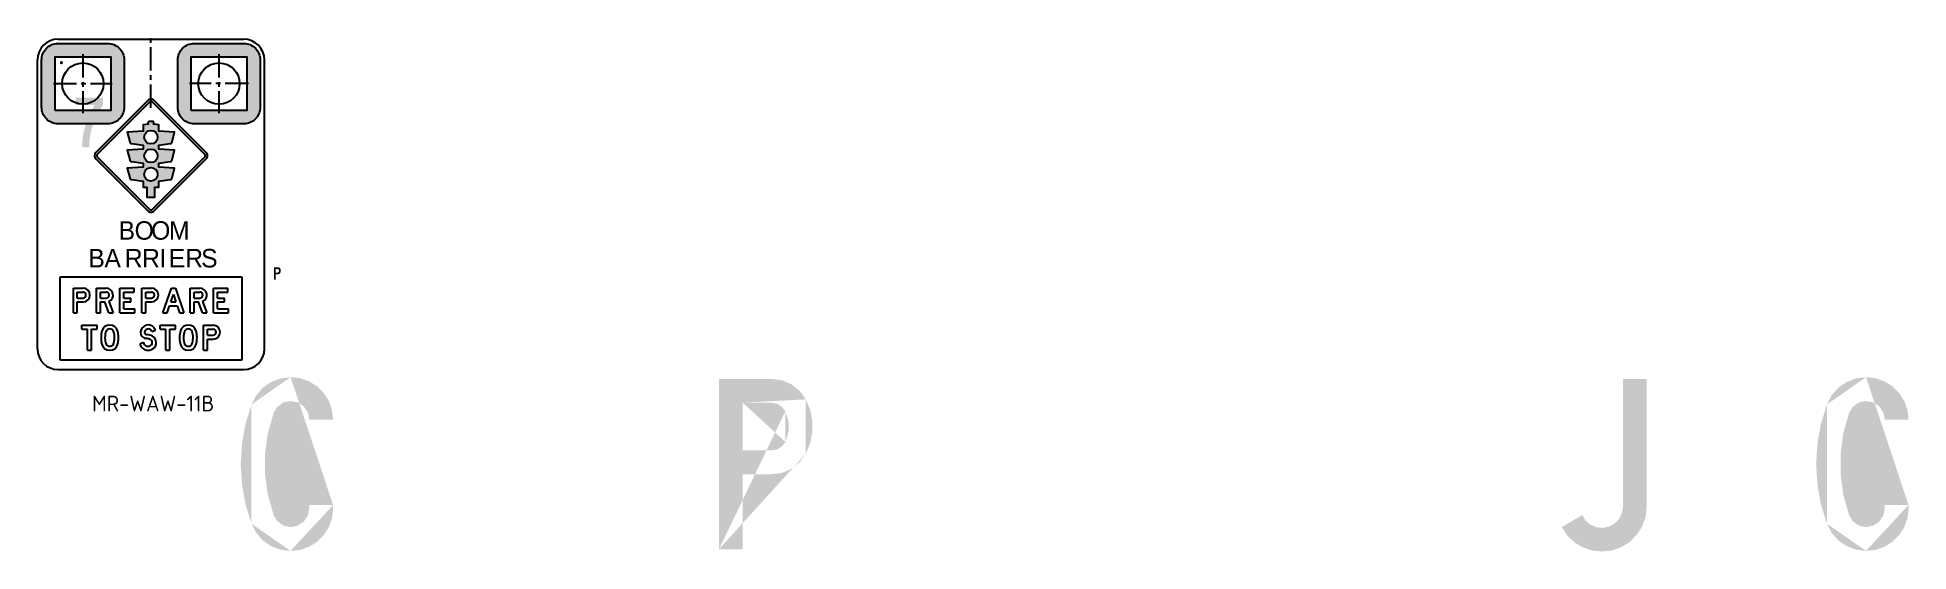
# Model space of a CAD drawing. Extents: x 159 to 1038, y -1303 to 254.
# Drawn here: x 159 to 763, y 88 to 254 of the extents above.
import ezdxf

# ---------------------------------------------------------------- set-up
doc = ezdxf.new("R2010")
doc.units = 0
doc.header["$LTSCALE"] = 6
doc.header["$MEASUREMENT"] = 0
doc.linetypes.add('CENTER', pattern=[2, 1.25, -0.25, 0.25, -0.25])
doc.linetypes.add('CENTERX2', pattern=[101.6, 63.5, -12.7, 12.7, -12.7])
for name, color, linetype in [('CENT25', 1, 'CENTER'), ('GREEN', 84, 'CONTINUOUS'), ('L18', 4, 'CONTINUOUS'), ('L25', 1, 'CONTINUOUS'), ('L35', 3, 'CONTINUOUS'), ('TBLK25', 1, 'CONTINUOUS')]:
    doc.layers.add(name, color=color, linetype=linetype)
doc.styles.add('DSERIES', font='Dseries.shx')
doc.styles.add('ISO', font='iso3098b.shx')

msp = doc.modelspace()

# ---------------------------------------------------------------- hatches: boundary and pattern name
at = {"layer": 'GREEN'}
h = msp.add_hatch(color=256, dxfattribs=at)
h.paths.add_polyline_path([(254.47, 101.95), (254.44, 101.95)], flags=16)
edge = h.paths.add_edge_path()
edge.add_line((246.76, 103.05), (254.47, 103.05))
edge.add_line((254.47, 103.05), (254.47, 101.95))
edge.add_line((254.13, 98.88), (254.47, 101.95))
edge.add_line((254.13, 98.88), (253.13, 95.97))
edge.add_line((253.13, 95.97), (251.48, 93.36))
edge.add_line((251.48, 93.36), (249.31, 91.17))
edge.add_line((249.31, 91.17), (246.71, 89.52))
edge.add_line((246.71, 89.52), (243.8, 88.52))
edge.add_line((243.8, 88.52), (240.73, 88.18))
edge.add_line((240.73, 88.18), (237.48, 88.59))
edge.add_line((237.48, 88.59), (234.41, 89.75))
edge.add_line((234.41, 89.75), (231.73, 91.61))
edge.add_line((231.73, 91.61), (229.59, 94.08))
edge.add_line((229.59, 94.08), (228.1, 97))
edge.add_line((228.1, 97), (226.17, 103.26))
edge.add_line((226.17, 103.26), (225.01, 109.71))
edge.add_line((225.01, 109.71), (224.62, 116.25))
edge.add_line((224.62, 116.25), (225.01, 122.77))
edge.add_line((225.01, 122.77), (226.17, 129.22))
edge.add_line((226.17, 129.22), (228.1, 135.48))
edge.add_line((228.1, 135.48), (229.59, 138.39))
edge.add_line((229.59, 138.39), (231.73, 140.87))
edge.add_line((231.73, 140.87), (234.41, 142.72))
edge.add_line((234.41, 142.72), (237.48, 143.91))
edge.add_line((237.48, 143.91), (240.73, 144.3))
edge.add_line((240.73, 144.3), (243.8, 143.96))
edge.add_line((243.8, 143.96), (246.71, 142.96))
edge.add_line((246.71, 142.96), (249.31, 141.31))
edge.add_line((249.31, 141.31), (251.48, 139.14))
edge.add_line((251.48, 139.14), (253.13, 136.51))
edge.add_line((253.13, 136.51), (254.13, 133.6))
edge.add_line((254.13, 133.6), (254.47, 130.53))
edge.add_line((254.47, 130.53), (246.76, 130.53))
edge.add_line((246.76, 130.53), (246.32, 132.85))
edge.add_line((246.32, 132.85), (245.01, 134.84))
edge.add_line((245.01, 134.84), (243.05, 136.15))
edge.add_line((243.05, 136.15), (240.73, 136.59))
edge.add_line((240.73, 136.59), (238.41, 136.13))
edge.add_line((238.41, 136.13), (236.48, 134.76))
edge.add_line((236.48, 134.76), (235.24, 132.75))
edge.add_line((235.24, 132.75), (233.41, 126.28))
edge.add_line((233.41, 126.28), (232.48, 119.6))
edge.add_line((232.48, 119.6), (232.48, 112.88))
edge.add_line((232.48, 112.88), (233.41, 106.23))
edge.add_line((233.41, 106.23), (235.24, 99.76))
edge.add_line((235.24, 99.76), (236.48, 97.72))
edge.add_line((236.48, 97.72), (238.41, 96.38))
edge.add_line((238.41, 96.38), (240.73, 95.89))
edge.add_line((240.73, 95.89), (243.05, 96.35))
edge.add_line((243.05, 96.35), (245.01, 97.67))
edge.add_line((245.01, 97.67), (246.32, 99.63))
edge.add_line((246.32, 99.63), (246.76, 101.95))
edge.add_line((246.76, 101.95), (246.76, 103.05))
edge = h.paths.add_edge_path(flags=16)
edge.add_line((254.47, 103.05), (254.44, 103.05))
edge.add_line((240.73, 144.3), (240.7, 144.3))
edge.add_line((228.1, 135.48), (228.07, 135.48))
edge.add_line((228.1, 97), (228.07, 97))
edge.add_line((240.73, 88.18), (240.7, 88.18))
h = msp.add_hatch(color=256, dxfattribs=at)
h.paths.add_polyline_path([(396.13, 136.05), (396.1, 136.05)], flags=16)
edge = h.paths.add_edge_path(flags=17)
edge.add_line((386.77, 120.63), (386.77, 136.05))
edge.add_line((386.77, 136.05), (396.13, 136.05))
edge.add_line((397.88, 135.69), (396.13, 136.05))
edge.add_line((397.88, 135.69), (399.43, 134.73))
edge.add_line((399.43, 134.73), (400.51, 133.29))
edge.add_line((400.51, 133.29), (401.52, 130.04))
edge.add_line((401.52, 130.04), (401.52, 126.64))
edge.add_line((401.52, 126.64), (400.51, 123.39))
edge.add_line((400.51, 123.39), (399.43, 121.95))
edge.add_line((399.43, 121.95), (397.88, 120.99))
edge.add_line((397.88, 120.99), (396.13, 120.63))
edge.add_line((396.13, 120.63), (386.77, 120.63))
h.paths.add_polyline_path([(396.1, 143.73), (396.13, 143.73)], flags=16)
edge = h.paths.add_edge_path()
edge.add_line((386.77, 88.75), (379.09, 88.75))
edge.add_line((379.09, 88.75), (379.09, 143.73))
edge.add_line((379.09, 143.73), (396.13, 143.73))
edge.add_line((399.43, 143.29), (396.13, 143.73))
edge.add_line((399.43, 143.29), (402.52, 141.95))
edge.add_line((402.52, 141.95), (405.15, 139.86))
edge.add_line((405.15, 139.86), (407.11, 137.13))
edge.add_line((407.11, 137.13), (408.5, 133.75))
edge.add_line((408.5, 133.75), (409.22, 130.17))
edge.add_line((409.22, 130.17), (409.22, 126.51))
edge.add_line((409.22, 126.51), (408.5, 122.93))
edge.add_line((408.5, 122.93), (407.11, 119.55))
edge.add_line((407.11, 119.55), (405.15, 116.82))
edge.add_line((405.15, 116.82), (402.52, 114.73))
edge.add_line((402.52, 114.73), (399.43, 113.39))
edge.add_line((399.43, 113.39), (396.13, 112.95))
edge.add_line((396.13, 112.95), (386.77, 112.95))
edge.add_line((386.77, 112.95), (386.77, 88.75))
edge = h.paths.add_edge_path()
edge.add_line((386.77, 136.05), (386.75, 136.05))
edge.add_line((400.51, 123.39), (400.49, 123.39))
edge.add_line((400.51, 133.29), (400.49, 133.29))
edge.add_line((379.09, 88.75), (379.07, 88.75))
edge.add_line((407.11, 119.55), (407.08, 119.55))
edge.add_line((407.11, 137.13), (407.08, 137.13))
h = msp.add_hatch(color=256, dxfattribs=at)
h.paths.add_polyline_path([(396.13, 136.05), (396.1, 136.05)], flags=16)
edge = h.paths.add_edge_path(flags=17)
edge.add_line((386.77, 120.63), (386.77, 136.05))
edge.add_line((386.77, 136.05), (396.13, 136.05))
edge.add_line((397.88, 135.69), (396.13, 136.05))
edge.add_line((397.88, 135.69), (399.43, 134.73))
edge.add_line((399.43, 134.73), (400.51, 133.29))
edge.add_line((400.51, 133.29), (401.52, 130.04))
edge.add_line((401.52, 130.04), (401.52, 126.64))
edge.add_line((401.52, 126.64), (400.51, 123.39))
edge.add_line((400.51, 123.39), (399.43, 121.95))
edge.add_line((399.43, 121.95), (397.88, 120.99))
edge.add_line((397.88, 120.99), (396.13, 120.63))
edge.add_line((396.13, 120.63), (386.77, 120.63))
h.paths.add_polyline_path([(396.1, 143.73), (396.13, 143.73)], flags=16)
edge = h.paths.add_edge_path()
edge.add_line((386.77, 88.75), (379.09, 88.75))
edge.add_line((379.09, 88.75), (379.09, 143.73))
edge.add_line((379.09, 143.73), (396.13, 143.73))
edge.add_line((399.43, 143.29), (396.13, 143.73))
edge.add_line((399.43, 143.29), (402.52, 141.95))
edge.add_line((402.52, 141.95), (405.15, 139.86))
edge.add_line((405.15, 139.86), (407.11, 137.13))
edge.add_line((407.11, 137.13), (408.5, 133.75))
edge.add_line((408.5, 133.75), (409.22, 130.17))
edge.add_line((409.22, 130.17), (409.22, 126.51))
edge.add_line((409.22, 126.51), (408.5, 122.93))
edge.add_line((408.5, 122.93), (407.11, 119.55))
edge.add_line((407.11, 119.55), (405.15, 116.82))
edge.add_line((405.15, 116.82), (402.52, 114.73))
edge.add_line((402.52, 114.73), (399.43, 113.39))
edge.add_line((399.43, 113.39), (396.13, 112.95))
edge.add_line((396.13, 112.95), (386.77, 112.95))
edge.add_line((386.77, 112.95), (386.77, 88.75))
edge = h.paths.add_edge_path()
edge.add_line((386.77, 136.05), (386.75, 136.05))
edge.add_line((400.51, 123.39), (400.49, 123.39))
edge.add_line((400.51, 133.29), (400.49, 133.29))
edge.add_line((379.09, 88.75), (379.07, 88.75))
edge.add_line((407.11, 119.55), (407.08, 119.55))
edge.add_line((407.11, 137.13), (407.08, 137.13))
h = msp.add_hatch(color=256, dxfattribs=at)
h.paths.add_polyline_path([(671, 102.49), (670.98, 102.49)], flags=16)
edge = h.paths.add_edge_path()
edge.add_line((671, 143.73), (671, 102.49))
edge.add_line((670.67, 100.45), (671, 102.49))
edge.add_line((670.67, 100.45), (669.77, 98.57))
edge.add_line((669.77, 98.57), (668.32, 97.07))
edge.add_line((668.32, 97.07), (666.52, 96.04))
edge.add_line((666.52, 96.04), (664.48, 95.63))
edge.add_line((664.48, 95.63), (662.42, 95.84))
edge.add_line((662.42, 95.84), (660.51, 96.64))
edge.add_line((660.51, 96.64), (658.91, 97.98))
edge.add_line((658.91, 97.98), (657.81, 99.76))
edge.add_line((657.81, 99.76), (651.21, 95.89))
edge.add_line((651.21, 95.89), (652.99, 93.21))
edge.add_line((652.99, 93.21), (655.3, 90.97))
edge.add_line((655.3, 90.97), (658.06, 89.29))
edge.add_line((658.06, 89.29), (661.13, 88.29))
edge.add_line((661.13, 88.29), (664.35, 87.98))
edge.add_line((664.35, 87.98), (667.55, 88.36))
edge.add_line((667.55, 88.36), (670.56, 89.47))
edge.add_line((670.56, 89.47), (673.3, 91.2))
edge.add_line((673.3, 91.2), (675.56, 93.49))
edge.add_line((675.56, 93.49), (677.27, 96.25))
edge.add_line((677.27, 96.25), (678.32, 99.29))
edge.add_line((678.32, 99.29), (678.68, 102.49))
edge.add_line((678.68, 102.49), (678.68, 143.73))
edge.add_line((678.68, 143.73), (671, 143.73))
edge = h.paths.add_edge_path(flags=16)
edge.add_line((678.68, 102.49), (678.66, 102.49))
edge.add_line((678.68, 102.49), (678.66, 102.49))
edge = h.paths.add_edge_path(flags=16)
edge.add_line((657.81, 99.76), (657.78, 99.76))
h = msp.add_hatch(color=256, dxfattribs=at)
h.paths.add_polyline_path([(763.23, 101.95), (763.2, 101.95)], flags=16)
edge = h.paths.add_edge_path()
edge.add_line((755.55, 103.05), (763.23, 103.05))
edge.add_line((763.23, 103.05), (763.23, 101.95))
edge.add_line((762.89, 98.88), (763.23, 101.95))
edge.add_line((762.89, 98.88), (761.89, 95.97))
edge.add_line((761.89, 95.97), (760.26, 93.36))
edge.add_line((760.26, 93.36), (758.07, 91.17))
edge.add_line((758.07, 91.17), (755.47, 89.52))
edge.add_line((755.47, 89.52), (752.56, 88.52))
edge.add_line((752.56, 88.52), (749.49, 88.18))
edge.add_line((749.49, 88.18), (746.24, 88.59))
edge.add_line((746.24, 88.59), (743.2, 89.75))
edge.add_line((743.2, 89.75), (740.49, 91.61))
edge.add_line((740.49, 91.61), (738.35, 94.08))
edge.add_line((738.35, 94.08), (736.86, 97))
edge.add_line((736.86, 97), (734.93, 103.26))
edge.add_line((734.93, 103.26), (733.77, 109.71))
edge.add_line((733.77, 109.71), (733.38, 116.25))
edge.add_line((733.38, 116.25), (733.77, 122.77))
edge.add_line((733.77, 122.77), (734.93, 129.22))
edge.add_line((734.93, 129.22), (736.86, 135.48))
edge.add_line((736.86, 135.48), (738.35, 138.39))
edge.add_line((738.35, 138.39), (740.49, 140.87))
edge.add_line((740.49, 140.87), (743.2, 142.72))
edge.add_line((743.2, 142.72), (746.24, 143.91))
edge.add_line((746.24, 143.91), (749.49, 144.3))
edge.add_line((749.49, 144.3), (752.56, 143.96))
edge.add_line((752.56, 143.96), (755.47, 142.96))
edge.add_line((755.47, 142.96), (758.07, 141.31))
edge.add_line((758.07, 141.31), (760.26, 139.14))
edge.add_line((760.26, 139.14), (761.89, 136.51))
edge.add_line((761.89, 136.51), (762.89, 133.6))
edge.add_line((762.89, 133.6), (763.23, 130.53))
edge.add_line((763.23, 130.53), (755.55, 130.53))
edge.add_line((755.55, 130.53), (755.08, 132.85))
edge.add_line((755.08, 132.85), (753.77, 134.84))
edge.add_line((753.77, 134.84), (751.81, 136.15))
edge.add_line((751.81, 136.15), (749.49, 136.59))
edge.add_line((749.49, 136.59), (747.17, 136.13))
edge.add_line((747.17, 136.13), (745.24, 134.76))
edge.add_line((745.24, 134.76), (744, 132.75))
edge.add_line((744, 132.75), (742.17, 126.28))
edge.add_line((742.17, 126.28), (741.27, 119.6))
edge.add_line((741.27, 119.6), (741.27, 112.88))
edge.add_line((741.27, 112.88), (742.17, 106.23))
edge.add_line((742.17, 106.23), (744, 99.76))
edge.add_line((744, 99.76), (745.24, 97.72))
edge.add_line((745.24, 97.72), (747.17, 96.38))
edge.add_line((747.17, 96.38), (749.49, 95.89))
edge.add_line((749.49, 95.89), (751.81, 96.35))
edge.add_line((751.81, 96.35), (753.77, 97.67))
edge.add_line((753.77, 97.67), (755.08, 99.63))
edge.add_line((755.08, 99.63), (755.55, 101.95))
edge.add_line((755.55, 101.95), (755.55, 103.05))
edge = h.paths.add_edge_path(flags=16)
edge.add_line((763.23, 103.05), (763.2, 103.05))
edge.add_line((749.49, 144.3), (749.46, 144.3))
edge.add_line((736.86, 135.48), (736.83, 135.48))
edge.add_line((736.86, 97), (736.83, 97))
edge.add_line((749.49, 88.18), (749.46, 88.18))
at = {"layer": 'L25', "linetype": 'Continuous'}
h = msp.add_hatch(color=256, dxfattribs=at)
edge = h.paths.add_edge_path()
edge.add_line((165.65, 252.09), (181.64, 252.09))
edge.add_arc((181.64, 246.76), 5.33, 0, 90, ccw=False)
edge.add_line((186.97, 246.76), (186.97, 231.45))
edge.add_arc((181.64, 231.45), 5.33, -90, 0, ccw=False)
edge.add_line((181.64, 226.12), (165.65, 226.12))
edge.add_arc((165.65, 231.45), 5.33, 180, 270, ccw=False)
edge.add_line((160.32, 231.45), (160.32, 246.76))
edge.add_arc((165.65, 246.76), 5.33, 90, 180, ccw=False)
h.paths.add_polyline_path([(164.65, 230.45), (164.65, 247.76), (182.64, 247.76), (182.64, 230.45)], flags=16)
h = msp.add_hatch(color=256, dxfattribs=at)
edge = h.paths.add_edge_path()
edge.add_line((204.28, 231.45), (204.28, 246.76))
edge.add_arc((209.61, 246.76), 5.33, 90, 180, ccw=False)
edge.add_line((209.61, 252.09), (225.6, 252.09))
edge.add_arc((225.6, 246.76), 5.33, 0, 90, ccw=False)
edge.add_line((230.93, 246.76), (230.93, 231.45))
edge.add_arc((225.6, 231.45), 5.33, -90, 0, ccw=False)
edge.add_line((225.6, 226.12), (209.61, 226.12))
edge.add_arc((209.61, 231.45), 5.33, 180, 270, ccw=False)
h.paths.add_polyline_path([(208.61, 230.45), (208.61, 247.76), (226.6, 247.76), (226.6, 230.45)], flags=16)
at = {"layer": 'L25'}
h = msp.add_hatch(color=256, dxfattribs=at)
h.paths.add_polyline_path([(212.44, 216.83), (212.99, 217.32), (196.66, 233.65, 0.198912), (195.62, 234.07), (195.62, 233.34, -0.198912), (196.14, 233.13)])
h.paths.add_polyline_path([(195.11, 233.13, -0.198912), (195.62, 233.34), (195.62, 234.07, 0.198912), (194.59, 233.65), (177.8, 216.86, 0.196233), (177.38, 215.82), (178.1, 215.82, -0.202368), (178.32, 216.34)])
h.paths.add_polyline_path([(212.44, 216.83), (212.93, 216.34, -0.414214), (212.93, 215.31), (205.71, 208.09), (206.52, 207.86), (213.45, 214.79, 0.414214), (213.45, 216.86), (212.99, 217.32)])
h = msp.add_hatch(color=1, dxfattribs=at)
edge = h.paths.add_edge_path()
edge.add_arc((201.74, 220.47), 0.758, 277.43141, 345.96376)
edge.add_line((202.48, 220.29), (203.26, 223.43))
edge.add_line((203.26, 223.43), (198.17, 223.79))
edge.add_line((198.17, 223.79), (198.17, 225.79))
edge.add_line((198.17, 225.79), (196.45, 225.98))
edge.add_arc((196.11, 226.37), 0.515, 311.66331, 450)
edge.add_line((196.11, 226.88), (195.62, 226.88))
edge.add_line((195.62, 226.88), (195.14, 226.88))
edge.add_arc((195.14, 226.37), 0.515, 90, 228.33669)
edge.add_line((194.8, 225.98), (193.08, 225.79))
edge.add_line((193.08, 225.79), (193.08, 223.79))
edge.add_line((193.08, 223.79), (187.99, 223.43))
edge.add_line((187.99, 223.43), (188.77, 220.29))
edge.add_arc((189.51, 220.47), 0.758, 194.03624, 262.56859)
edge.add_line((189.41, 219.72), (193.08, 219.24))
edge.add_line((193.08, 219.24), (193.08, 217.97))
edge.add_line((193.08, 217.97), (187.99, 217.61))
edge.add_line((187.99, 217.61), (188.77, 214.47))
edge.add_arc((189.51, 214.66), 0.758, 194.03624, 262.56859)
edge.add_line((189.41, 213.9), (193.08, 213.43))
edge.add_line((193.08, 213.43), (193.08, 212.15))
edge.add_line((193.08, 212.15), (187.99, 211.79))
edge.add_line((187.99, 211.79), (188.77, 208.65))
edge.add_arc((189.51, 208.84), 0.758, 194.03624, 262.56859)
edge.add_line((189.41, 208.09), (193.08, 207.61))
edge.add_line((193.08, 207.61), (193.08, 205.61))
edge.add_line((193.08, 205.61), (194.35, 205.61))
edge.add_line((194.35, 205.61), (194.35, 202.43))
edge.add_line((194.35, 202.43), (195.62, 202.43))
edge.add_line((195.62, 202.43), (196.9, 202.43))
edge.add_line((196.9, 202.43), (196.9, 205.61))
edge.add_line((196.9, 205.61), (198.17, 205.61))
edge.add_line((198.17, 205.61), (198.17, 207.61))
edge.add_line((198.17, 207.61), (201.84, 208.09))
edge.add_arc((201.74, 208.84), 0.758, 277.43141, 345.96376)
edge.add_line((202.48, 208.65), (203.26, 211.79))
edge.add_line((203.26, 211.79), (198.17, 212.15))
edge.add_line((198.17, 212.15), (198.17, 213.43))
edge.add_line((198.17, 213.43), (201.84, 213.9))
edge.add_arc((201.74, 214.66), 0.758, 277.43141, 345.96376)
edge.add_line((202.48, 214.47), (203.26, 217.61))
edge.add_line((203.26, 217.61), (198.17, 217.97))
edge.add_line((198.17, 217.97), (198.17, 219.24))
edge.add_line((198.17, 219.24), (201.84, 219.72))
edge = h.paths.add_edge_path(flags=16)
edge.add_arc((195.62, 221.79), 2.18, 0, 360)
edge = h.paths.add_edge_path(flags=16)
edge.add_arc((195.62, 215.79), 2.18, 0, 360)
edge = h.paths.add_edge_path(flags=16)
edge.add_arc((195.62, 209.79), 2.18, 0, 360)
msp.add_hatch(color=256, dxfattribs=at).paths.add_polyline_path([(194.59, 198, 0.430316), (196.66, 198), (206.52, 207.86), (205.71, 208.09), (196.14, 198.52, -0.450731), (195.11, 198.52), (178.32, 215.31, -0.202293), (178.1, 215.82), (177.38, 215.82, 0.196196), (177.8, 214.79)])
at = {"layer": 'TBLK25', "linetype": 'CENTERX2'}
h = msp.add_hatch(color=256, dxfattribs=at)
h.paths.add_polyline_path([(175.68, 218.57), (175.67, 218.57)], flags=16)
edge = h.paths.add_edge_path()
edge.add_line((175.69, 219.04), (175.68, 218.57))
edge.add_line((173.44, 218.57), (175.68, 218.57))
edge.add_line((173.44, 218.57), (173.45, 219.07))
edge.add_line((173.45, 219.07), (173.47, 219.56))
edge.add_line((173.47, 219.56), (173.49, 220.06))
edge.add_line((173.49, 220.06), (173.52, 220.55))
edge.add_line((173.52, 220.55), (173.57, 221.05))
edge.add_line((173.57, 221.05), (173.63, 221.53))
edge.add_line((173.63, 221.53), (173.69, 222.03))
edge.add_line((173.69, 222.03), (173.77, 222.52))
edge.add_line((173.77, 222.52), (173.85, 223))
edge.add_line((173.85, 223), (173.94, 223.49))
edge.add_line((173.94, 223.49), (174.05, 223.97))
edge.add_line((174.05, 223.97), (174.16, 224.46))
edge.add_line((174.16, 224.46), (174.28, 224.94))
edge.add_line((174.28, 224.94), (174.41, 225.42))
edge.add_line((174.41, 225.42), (174.55, 225.89))
edge.add_line((174.55, 225.89), (174.7, 226.37))
edge.add_line((174.7, 226.37), (174.85, 226.84))
edge.add_line((174.85, 226.84), (175.02, 227.3))
edge.add_line((175.02, 227.3), (175.2, 227.76))
edge.add_line((175.2, 227.76), (175.39, 228.22))
edge.add_line((175.39, 228.22), (175.57, 228.68))
edge.add_line((175.57, 228.68), (175.78, 229.13))
edge.add_line((175.78, 229.13), (175.99, 229.58))
edge.add_line((175.99, 229.58), (176.21, 230.03))
edge.add_line((176.21, 230.03), (176.44, 230.46))
edge.add_line((176.44, 230.46), (176.67, 230.9))
edge.add_line((176.67, 230.9), (176.92, 231.33))
edge.add_line((176.92, 231.33), (177.18, 231.75))
edge.add_line((177.18, 231.75), (177.44, 232.17))
edge.add_line((177.44, 232.17), (171.36, 232.17))
edge.add_line((171.36, 232.17), (171.36, 234.57))
edge.add_line((171.36, 234.57), (180.16, 234.57))
edge.add_line((180.16, 234.57), (180.16, 232.17))
edge.add_line((180.16, 232.17), (179.88, 231.79))
edge.add_line((179.88, 231.79), (179.62, 231.4))
edge.add_line((179.62, 231.4), (179.36, 231.01))
edge.add_line((179.36, 231.01), (179.11, 230.61))
edge.add_line((179.11, 230.61), (178.87, 230.21))
edge.add_line((178.87, 230.21), (178.64, 229.8))
edge.add_line((178.64, 229.8), (178.41, 229.39))
edge.add_line((178.41, 229.39), (178.2, 228.97))
edge.add_line((178.2, 228.97), (177.99, 228.55))
edge.add_line((177.99, 228.55), (177.79, 228.13))
edge.add_line((177.79, 228.13), (177.6, 227.7))
edge.add_line((177.6, 227.7), (177.42, 227.27))
edge.add_line((177.42, 227.27), (177.24, 226.83))
edge.add_line((177.24, 226.83), (177.08, 226.39))
edge.add_line((177.08, 226.39), (176.92, 225.95))
edge.add_line((176.92, 225.95), (176.78, 225.5))
edge.add_line((176.78, 225.5), (176.64, 225.05))
edge.add_line((176.64, 225.05), (176.51, 224.6))
edge.add_line((176.51, 224.6), (176.39, 224.15))
edge.add_line((176.39, 224.15), (176.28, 223.69))
edge.add_line((176.28, 223.69), (176.18, 223.23))
edge.add_line((176.18, 223.23), (176.09, 222.77))
edge.add_line((176.09, 222.77), (176, 222.31))
edge.add_line((176, 222.31), (175.93, 221.85))
edge.add_line((175.93, 221.85), (175.87, 221.38))
edge.add_line((175.87, 221.38), (175.81, 220.92))
edge.add_line((175.81, 220.92), (175.76, 220.45))
edge.add_line((175.76, 220.45), (175.73, 219.98))
edge.add_line((175.73, 219.98), (175.7, 219.51))
edge.add_line((175.7, 219.51), (175.69, 219.04))
edge = h.paths.add_edge_path(flags=16)
edge.add_line((180.16, 232.17), (180.15, 232.17))
edge.add_line((173.44, 218.57), (173.43, 218.57))
h = msp.add_hatch(color=256, dxfattribs=at)
h.paths.add_polyline_path([(236.62, 179.23), (236.55, 179.23)], flags=0)
edge = h.paths.add_edge_path(flags=16)
edge.add_line((235.93, 178.1), (235.93, 179.23))
edge.add_line((235.93, 179.23), (236.62, 179.23))
edge.add_line((236.93, 179.04), (236.62, 179.23))
edge.add_line((236.93, 179.04), (236.99, 178.66))
edge.add_line((236.99, 178.66), (236.93, 178.35))
edge.add_line((236.93, 178.35), (236.62, 178.1))
edge.add_line((236.62, 178.1), (235.93, 178.1))
h.paths.add_polyline_path([(236.55, 179.79), (236.62, 179.79)], flags=16)
edge = h.paths.add_edge_path()
edge.add_line((235.93, 175.78), (235.36, 175.78))
edge.add_line((235.36, 175.78), (235.36, 179.79))
edge.add_line((235.36, 179.79), (236.62, 179.79))
edge.add_line((236.93, 179.73), (236.62, 179.79))
edge.add_line((236.93, 179.73), (237.24, 179.6))
edge.add_line((237.24, 179.6), (237.43, 179.35))
edge.add_line((237.43, 179.35), (237.56, 178.91))
edge.add_line((237.56, 178.91), (237.56, 178.47))
edge.add_line((237.56, 178.47), (237.43, 178.03))
edge.add_line((237.43, 178.03), (237.24, 177.78))
edge.add_line((237.24, 177.78), (236.93, 177.59))
edge.add_line((236.93, 177.59), (236.62, 177.53))
edge.add_line((236.62, 177.53), (235.93, 177.53))
edge.add_line((235.93, 177.53), (235.93, 175.78))

# ---------------------------------------------------------------- linework, layer by layer
at = {"layer": 'CENT25'}
for p, q in [((195.62, 231.32), (195.62, 254.02)), ((173.64, 248.61), (173.64, 229.6)), ((217.6, 248.61), (217.6, 229.6)), ((164.14, 239.11), (183.15, 239.11)), ((227.11, 239.11), (208.1, 239.11))]:
    msp.add_line(p, q, dxfattribs=at)
at = {"layer": 'L25', "const_width": 0.45}
msp.add_lwpolyline([(166.45, 245.87, 1), (167, 245.87, 1)], format="xyb", close=True, dxfattribs=at)
at = {"layer": 'L25'}
for points in [[(213.45, 214.79, 0.414214), (213.45, 216.86), (196.66, 233.65, 0.414214), (194.59, 233.65), (177.8, 216.86, 0.408142), (177.8, 214.79), (194.59, 198, 0.430316), (196.66, 198), (213.45, 214.79)], [(212.93, 215.31, 0.414214), (212.93, 216.34), (196.14, 233.13, 0.414214), (195.11, 233.13), (178.32, 216.34, 0.421934), (178.32, 215.31), (195.11, 198.52, 0.450731), (196.14, 198.52), (212.93, 215.31)]]:
    msp.add_lwpolyline(points, format="xyb", dxfattribs=at)
at = {"layer": 'L25', "color": 1}
msp.add_circle((195.62, 209.79), 2.18, dxfattribs=at)
at = {"layer": 'L35'}
for p, q in [((165.64, 253.43), (225.61, 253.43)), ((158.97, 153.42), (158.97, 246.76)), ((232.28, 153.42), (232.28, 246.76)), ((166.31, 149.74), (166.31, 176.74)), ((166.31, 176.74), (224.94, 176.74)), ((224.94, 176.74), (224.94, 149.74)), ((170.57, 173.06), (173.69, 173.06)), ((170.57, 165.06), (170.57, 173.06)), ((171.85, 171.78), (173.69, 171.78)), ((171.85, 169.86), (171.85, 171.78)), ((171.85, 169.86), (173.69, 169.86)), ((178.06, 165.06), (178.06, 173.06)), ((178.06, 173.06), (181.18, 173.06)), ((179.34, 171.78), (181.18, 171.78)), ((179.34, 169.86), (179.34, 171.78)), ((179.34, 169.86), (181.18, 169.86)), ((185.56, 173.06), (190.19, 173.06)), ((185.56, 165.06), (185.56, 173.06)), ((186.83, 171.78), (190.19, 171.78)), ((186.83, 169.86), (186.83, 171.78)), ((186.83, 169.86), (189.15, 169.86)), ((189.15, 168.58), (189.15, 169.86)), ((190.19, 171.78), (190.19, 173.06)), ((192.65, 165.06), (192.65, 173.06)), ((192.65, 173.06), (195.78, 173.06)), ((193.93, 169.86), (193.93, 171.78)), ((193.93, 171.78), (195.78, 171.78)), ((193.93, 169.86), (195.78, 169.86)), ((199.51, 165.06), (202.23, 173.06)), ((202.06, 168.58), (202.87, 170.97)), ((202.23, 173.06), (203.51, 173.06)), ((202.86, 170.94), (202.87, 170.95)), ((202.87, 170.97), (203.68, 168.58)), ((203.51, 173.06), (206.23, 165.06)), ((208.32, 173.06), (211.44, 173.06)), ((208.32, 165.06), (208.32, 173.06)), ((209.6, 169.86), (209.6, 171.78)), ((209.6, 171.78), (211.44, 171.78)), ((209.6, 169.86), (211.44, 169.86)), ((215.81, 165.06), (215.81, 173.06)), ((215.81, 173.06), (220.45, 173.06)), ((217.08, 169.86), (217.08, 171.78)), ((217.08, 171.78), (220.45, 171.78)), ((217.08, 169.86), (219.41, 169.86)), ((219.41, 168.58), (219.41, 169.86)), ((220.45, 171.78), (220.45, 173.06)), ((170.57, 165.06), (171.85, 165.06)), ((171.85, 165.06), (171.85, 168.58)), ((171.85, 168.58), (173.69, 168.58)), ((178.06, 165.06), (179.34, 165.06)), ((179.34, 168.58), (180.78, 168.58)), ((179.34, 165.06), (179.34, 168.58)), ((182.06, 165.06), (180.78, 168.58)), ((182.06, 168.76), (183.42, 165.06)), ((182.06, 165.06), (183.42, 165.06)), ((185.56, 165.06), (190.44, 165.06)), ((186.83, 168.58), (189.15, 168.58)), ((186.83, 166.34), (186.83, 168.58)), ((186.83, 166.34), (190.44, 166.34)), ((190.44, 165.06), (190.44, 166.34)), ((192.65, 165.06), (193.93, 165.06)), ((193.93, 168.58), (195.78, 168.58)), ((193.93, 165.06), (193.93, 168.58)), ((199.51, 165.06), (200.86, 165.06)), ((200.86, 165.06), (201.62, 167.3)), ((201.62, 167.3), (204.12, 167.3)), ((202.06, 168.58), (203.68, 168.58)), ((204.12, 167.3), (204.88, 165.06)), ((204.88, 165.06), (206.23, 165.06)), ((208.32, 165.06), (209.6, 165.06)), ((209.6, 165.06), (209.6, 168.58)), ((209.6, 168.58), (211.04, 168.58)), ((212.32, 165.06), (211.04, 168.58)), ((212.32, 168.76), (213.68, 165.06)), ((212.32, 165.06), (213.68, 165.06)), ((215.81, 165.06), (220.69, 165.06)), ((217.08, 166.34), (217.08, 168.58)), ((217.08, 168.58), (219.41, 168.58)), ((217.08, 166.34), (220.69, 166.34)), ((220.69, 165.06), (220.69, 166.34)), ((173.29, 161.07), (178.25, 161.07)), ((173.29, 159.79), (173.29, 161.07)), ((173.29, 159.79), (175.13, 159.79)), ((175.13, 153.07), (175.13, 159.79)), ((176.41, 153.07), (176.41, 159.79)), ((176.41, 159.79), (178.25, 159.79)), ((178.25, 159.79), (178.25, 161.07)), ((195.88, 159.07), (197.08, 159.47)), ((198.64, 159.79), (198.64, 161.07)), ((198.64, 161.07), (203.6, 161.07)), ((198.64, 159.79), (200.48, 159.79)), ((200.48, 153.07), (200.48, 159.79)), ((201.76, 159.79), (203.6, 159.79)), ((201.76, 153.07), (201.76, 159.79)), ((203.6, 159.79), (203.6, 161.07)), ((212.62, 153.07), (212.62, 161.07)), ((212.62, 161.07), (215.74, 161.07)), ((213.9, 157.87), (213.9, 159.79)), ((213.9, 159.79), (215.74, 159.79)), ((213.9, 157.87), (215.74, 157.87)), ((175.13, 153.07), (176.41, 153.07)), ((193.24, 155.47), (192.04, 154.99)), ((200.48, 153.07), (201.76, 153.07)), ((212.62, 153.07), (213.9, 153.07)), ((213.9, 156.59), (215.74, 156.59)), ((213.9, 153.07), (213.9, 156.59)), ((165.64, 146.75), (225.61, 146.75)), ((224.94, 149.74), (166.31, 149.74))]:
    msp.add_line(p, q, dxfattribs=at)
at = {"layer": 'L35', "linetype": 'Continuous'}
for points in [[(165.65, 252.09), (181.64, 252.09, -0.414214), (186.97, 246.76), (186.97, 231.45, -0.414214), (181.64, 226.12), (165.65, 226.12, -0.414214), (160.32, 231.45), (160.32, 246.76, -0.414214)], [(204.28, 231.45), (204.28, 246.76, -0.414214), (209.61, 252.09), (225.6, 252.09, -0.414214), (230.93, 246.76), (230.93, 231.45, -0.414214), (225.6, 226.12), (209.61, 226.12, -0.414214)]]:
    msp.add_lwpolyline(points, format="xyb", close=True, dxfattribs=at)
for points in [[(164.65, 230.45), (164.65, 247.76), (182.64, 247.76), (182.64, 230.45)], [(208.61, 230.45), (208.61, 247.76), (226.6, 247.76), (226.6, 230.45)]]:
    msp.add_lwpolyline(points, close=True, dxfattribs=at)
at = {"layer": 'L35', "color": 1}
msp.add_lwpolyline([(201.84, 219.72, 0.308272), (202.48, 220.29), (203.26, 223.43), (198.17, 223.79), (198.17, 225.79), (196.45, 225.98, 0.689446), (196.11, 226.88), (195.62, 226.88), (195.14, 226.88, 0.689446), (194.8, 225.98), (193.08, 225.79), (193.08, 223.79), (187.99, 223.43), (188.77, 220.29, 0.308272), (189.41, 219.72), (193.08, 219.24), (193.08, 217.97), (187.99, 217.61), (188.77, 214.47, 0.308272), (189.41, 213.9), (193.08, 213.43), (193.08, 212.15), (187.99, 211.79), (188.77, 208.65, 0.308272), (189.41, 208.09), (193.08, 207.61), (193.08, 205.61), (194.35, 205.61), (194.35, 202.43), (195.62, 202.43), (196.9, 202.43), (196.9, 205.61), (198.17, 205.61), (198.17, 207.61), (201.84, 208.09, 0.308272), (202.48, 208.65), (203.26, 211.79), (198.17, 212.15), (198.17, 213.43), (201.84, 213.9, 0.308272), (202.48, 214.47), (203.26, 217.61), (198.17, 217.97), (198.17, 219.24)], format="xyb", close=True, dxfattribs=at)
at = {"layer": 'L35', "linetype": 'Continuous'}
for centre in [(173.64, 239.11), (217.6, 239.11)]:
    msp.add_circle(centre, 6.67, dxfattribs=at)
at = {"layer": 'L35', "color": 1}
for centre in [(195.62, 221.79), (195.62, 215.79)]:
    msp.add_circle(centre, 2.18, dxfattribs=at)
at = {"layer": 'L35'}
for centre, radius, start, end in [((165.64, 246.76), 6.67, 90, 180), ((225.61, 246.76), 6.67, 360, 90), ((173.69, 170.82), 2.24, 270, 90), ((173.69, 170.82), 0.96, 270, 90), ((181.18, 170.82), 2.24, 292.96133, 90), ((181.18, 170.82), 0.96, 270, 90), ((195.78, 170.82), 2.24, 270, 90), ((195.78, 170.82), 0.96, 270, 90), ((211.44, 170.82), 2.24, 292.96133, 90), ((211.44, 170.82), 0.96, 270, 90), ((187.99, 157.07), 8.48, 164.99857, 195.07127), ((182.34, 158.5), 2.64, 16.92849, 163.20454), ((187.02, 157.09), 6.23, 161.46665, 199.91177), ((182.34, 158.54), 1.33, 23.09952, 156.61836), ((177.66, 157.09), 6.22, 339.95865, 18.47103), ((176.75, 157.07), 8.41, 344.80061, 15.17486), ((194.11, 158.72), 1.86, 172.69504, 264.51205), ((194.77, 158.65), 2.52, 56.48363, 172.90401), ((194.24, 158.82), 0.684, 154.26963, 240.5697), ((194.86, 158.49), 1.39, 106.12894, 153.29793), ((194.61, 159.43), 1.4, 239.91988, 263.97002), ((193.95, 153.01), 5.05, 64.6944, 84.2012), ((194.81, 158.76), 1.11, 15.90794, 107.68853), ((194.89, 155.46), 2.44, 303.04934, 60.097), ((194.69, 158.72), 2.5, 17.3846, 54.08555), ((213.35, 157.07), 8.48, 164.99857, 195.07127), ((207.69, 158.5), 2.64, 16.92849, 163.20454), ((212.37, 157.09), 6.23, 161.46665, 199.91177), ((207.69, 158.54), 1.33, 23.09952, 156.61836), ((203.01, 157.09), 6.22, 339.95865, 18.47103), ((202.1, 157.07), 8.41, 344.80061, 15.17486), ((215.74, 158.83), 2.24, 270, 90), ((215.74, 158.83), 0.96, 270, 90), ((165.64, 153.42), 6.67, 180, 270), ((182.34, 155.62), 2.64, 196.71311, 343.28689), ((182.34, 155.6), 1.33, 208.40209, 331.25753), ((194.74, 155.81), 2.82, 197.03112, 261.97831), ((194.76, 155.82), 1.56, 192.99124, 286.45994), ((124.59, -129.46), 294.61, 76.12628, 76.38617), ((194.76, 155.68), 2.7, 261.15768, 302.88466), ((194.87, 155.44), 1.17, 286.5144, 72.00829), ((207.69, 155.62), 2.64, 196.71311, 343.28689), ((207.69, 155.6), 1.33, 208.40209, 331.25753), ((225.61, 153.42), 6.67, 270, 0)]:
    msp.add_arc(centre, radius, start, end, dxfattribs=at)

# ---------------------------------------------------------------- texts
at = {"layer": 'L18', "style": 'ISO'}
msp.add_text('MR-WAW-11B', height=5.08, dxfattribs=at).set_placement((176.62, 133.25))
at = {"layer": 'L35', "style": 'DSERIES'}
for s, p in [('B', (185.17, 188.69)), ('O', (190.35, 188.69)), ('O', (195.68, 188.69)), ('M', (201.45, 188.69)), ('B', (175.42, 179.74)), ('A', (180.6, 179.74)), ('R', (187.18, 179.74)), ('R', (192.77, 179.74)), ('I', (198.36, 179.74)), ('E', (201.39, 179.74)), ('R', (206.69, 179.74)), ('S', (211.83, 179.74))]:
    msp.add_text(s, height=5.97, dxfattribs=at).set_placement(p)

doc.saveas('drawing.dxf')
